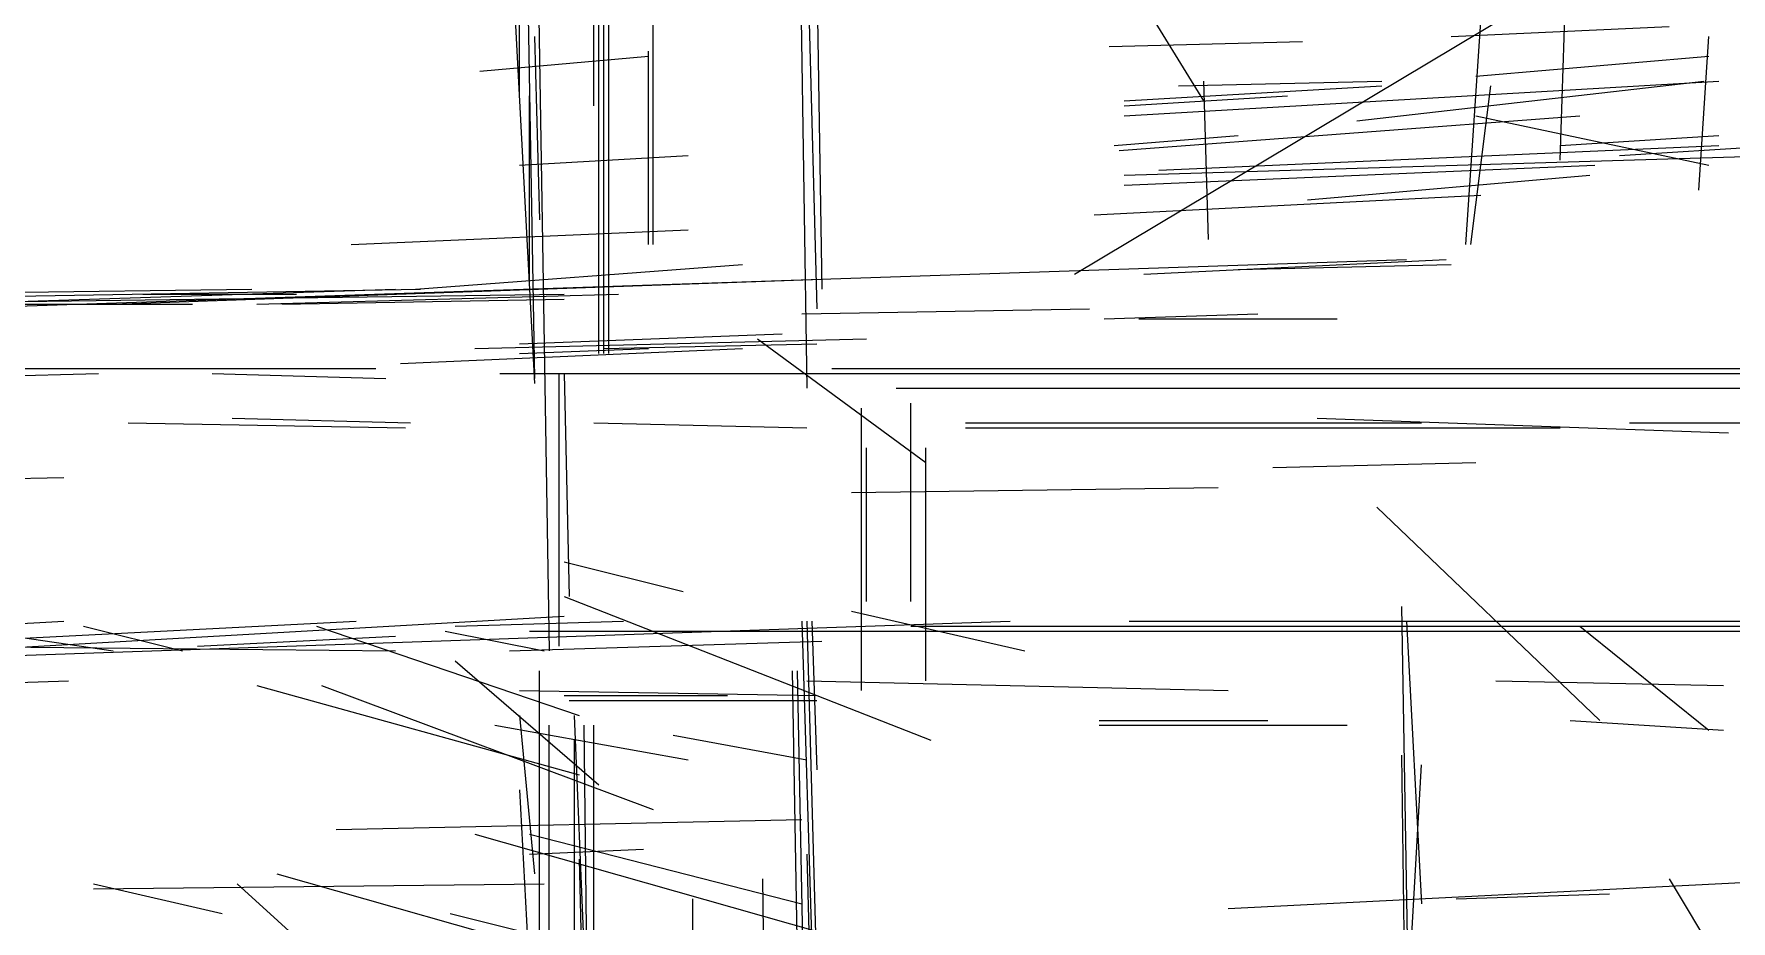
# Model space of a CAD drawing. Header units: metres. Extents: x 0.1 to 46.8, y -33.1 to 0.
# Drawn here: x 34.86 to 38.285, y -16.595 to -14.805 of the extents above; entities that cross this region are included whole.
import ezdxf

# ---------------------------------------------------------------- set-up
doc = ezdxf.new("R2010")
doc.units = ezdxf.units.M
doc.layers.add('Lines', color=7, linetype='Continuous')
doc.layers.add('Walls', color=2, linetype='Continuous')

msp = doc.modelspace()

# ---------------------------------------------------------------- linework, layer by layer
at = {"layer": 'Lines'}
for p, q in [((35.77, -8.04), (35.9, -16.05)), ((35.77, -9.57), (35.87, -15.5)), ((35.99, -14.95), (35.99, -9.78)), ((36.39, -11.61), (36.45, -15.32)), ((36.36, -11.63), (36.42, -15.52)), ((36, -15.45), (36, -11.79)), ((36.01, -15.45), (36.01, -12.95)), ((36.02, -15.45), (36.02, -13.22)), ((36.11, -15.23), (36.11, -13.71)), ((35.84, -14.93), (35.84, -13.79)), ((36.41, -14.22), (36.44, -15.36)), ((36.95, -14.5), (37.22, -14.94)), ((36.96, -15.29), (38.13, -14.59)), ((35.83, -14.75), (35.87, -15.51)), ((37.94, -15.06), (37.95, -14.75)), ((37.72, -14.81), (38.16, -14.79)), ((37.75, -15.23), (37.78, -14.78)), ((35.87, -14.81), (35.88, -15.18)), ((37.03, -14.83), (37.42, -14.82)), ((38.22, -15.12), (38.24, -14.81)), ((35.76, -14.88), (36.1, -14.85)), ((36.1, -15.23), (36.1, -14.84)), ((37.77, -14.89), (38.24, -14.85)), ((35.86, -15.31), (35.86, -14.93)), ((37.06, -14.97), (38.26, -14.9)), ((37.06, -14.94), (37.58, -14.91)), ((37.06, -14.95), (37.39, -14.93)), ((37.17, -14.91), (37.58, -14.9)), ((37.22, -14.9), (37.23, -15.22)), ((37.53, -14.98), (38.23, -14.9)), ((37.76, -15.23), (37.8, -14.91)), ((37.05, -15.04), (37.98, -14.97)), ((37.77, -14.97), (38.24, -15.07)), ((37.04, -15.03), (37.29, -15.01)), ((37.13, -15.08), (38.26, -15.03)), ((37.94, -15.03), (38.26, -15.01)), ((38.06, -15.05), (38.38, -15.03)), ((35.84, -15.07), (36.18, -15.05)), ((37.06, -15.09), (38.38, -15.05)), ((37.06, -15.11), (38.01, -15.07)), ((37.43, -15.14), (38, -15.09)), ((37, -15.17), (37.78, -15.13)), ((35.5, -15.23), (36.18, -15.2)), ((34.35, -15.37), (37.63, -15.26)), ((35.63, -15.32), (36.29, -15.27)), ((37.1, -15.29), (37.71, -15.26)), ((37.29, -15.28), (37.72, -15.27)), ((35.02, -15.35), (36.45, -15.3)), ((33.81, -15.34), (35.3, -15.32)), ((34.35, -15.36), (35.59, -15.32)), ((34.47, -15.34), (35.64, -15.32)), ((34.48, -15.35), (35.93, -15.33)), ((35.08, -15.33), (35.39, -15.33)), ((35.31, -15.35), (36.04, -15.33)), ((35.36, -15.35), (35.93, -15.34)), ((34.83, -15.35), (35.18, -15.35)), ((36.41, -15.37), (36.99, -15.36)), ((37.02, -15.38), (37.33, -15.37)), ((35.84, -15.43), (36.37, -15.41)), ((37.09, -15.38), (37.49, -15.38)), ((35.6, -15.47), (36.29, -15.44)), ((35.75, -15.44), (36.54, -15.42)), ((35.84, -15.45), (36.1, -15.44)), ((36.01, -15.44), (36.44, -15.43)), ((36.32, -15.42), (36.66, -15.67)), ((34.6, -15.48), (35.55, -15.48)), ((36.47, -15.48), (42.62, -15.48)), ((34.61, -15.5), (34.99, -15.49)), ((35.22, -15.49), (35.57, -15.5)), ((35.8, -15.49), (42.71, -15.49)), ((35.92, -16.04), (35.92, -15.49)), ((35.93, -15.49), (35.94, -15.94)), ((36.6, -15.52), (40.08, -15.52)), ((35.26, -15.58), (35.62, -15.59)), ((36.53, -16.13), (36.53, -15.56)), ((36.63, -15.95), (36.63, -15.55)), ((37.45, -15.58), (38.28, -15.61)), ((35.05, -15.59), (35.61, -15.6)), ((35.99, -15.59), (36.42, -15.6)), ((36.74, -15.59), (37.66, -15.59)), ((36.74, -15.6), (37.94, -15.6)), ((38.08, -15.59), (38.64, -15.59)), ((36.54, -15.95), (36.54, -15.64)), ((36.66, -16.11), (36.66, -15.64)), ((37.36, -15.68), (37.77, -15.67)), ((33.79, -15.72), (34.92, -15.7)), ((36.51, -15.73), (37.25, -15.72)), ((37.57, -15.76), (38.02, -16.19)), ((35.93, -15.87), (36.17, -15.93)), ((35.93, -15.94), (36.67, -16.23)), ((37.62, -15.96), (37.67, -18.91)), ((34.52, -16.06), (35.93, -15.98)), ((34.52, -16.04), (35.51, -15.99)), ((34.52, -16.07), (36.83, -15.99)), ((34.55, -16.01), (34.92, -15.99)), ((35.71, -16), (36.05, -15.99)), ((36.41, -15.99), (36.44, -16.99)), ((36.42, -15.99), (36.44, -16.71)), ((36.43, -15.99), (36.44, -16.29)), ((36.51, -15.97), (36.86, -16.05)), ((37.07, -15.99), (40.06, -15.99)), ((37.63, -15.99), (37.66, -16.56)), ((34.68, -16), (35.02, -16.05)), ((34.96, -16), (35.16, -16.05)), ((35.19, -16.04), (35.59, -16.02)), ((35.43, -16), (35.96, -16.18)), ((35.69, -16.01), (35.89, -16.05)), ((35.86, -16.01), (42.71, -16.01)), ((36.63, -16), (42.71, -16)), ((37.98, -16), (38.24, -16.21)), ((34.62, -16.04), (35.59, -16.05)), ((35.82, -16.05), (36.45, -16.03)), ((35.71, -16.07), (36, -16.32)), ((35.88, -19.55), (35.88, -16.09)), ((36.39, -16.09), (36.52, -23.43)), ((36.4, -16.09), (36.47, -19.63)), ((33.78, -16.15), (34.93, -16.11)), ((35.31, -16.12), (35.96, -16.3)), ((35.44, -16.12), (36.11, -16.37)), ((35.84, -16.13), (36.44, -16.14)), ((36.42, -16.11), (37.27, -16.13)), ((37.81, -16.11), (38.27, -16.12)), ((35.93, -16.14), (36.26, -16.14)), ((35.94, -16.15), (36.44, -16.15)), ((35.79, -16.2), (36.18, -16.27)), ((35.84, -16.18), (35.87, -16.5)), ((35.9, -19.57), (35.9, -16.2)), ((35.95, -16.18), (35.97, -16.65)), ((35.97, -16.2), (35.98, -17.07)), ((35.99, -19.21), (35.99, -16.2)), ((37.01, -16.19), (37.35, -16.19)), ((37.01, -16.2), (37.51, -16.2)), ((37.96, -16.19), (38.27, -16.21)), ((35.95, -16.23), (35.95, -16.75)), ((36.15, -16.22), (36.42, -16.27)), ((37.62, -16.26), (37.64, -17.84)), ((37.62, -16.98), (37.66, -16.28)), ((35.84, -16.33), (35.87, -16.89)), ((35.47, -16.41), (36.41, -16.39)), ((35.75, -16.42), (36.56, -16.65)), ((35.86, -16.42), (36.41, -16.56)), ((35.86, -16.46), (36.09, -16.45)), ((35.96, -16.47), (35.97, -16.84)), ((36.42, -16.46), (36.45, -17.6)), ((35.35, -16.5), (36.41, -16.8)), ((37.27, -16.57), (38.64, -16.5)), ((34.98, -16.52), (35.24, -16.58)), ((34.98, -16.53), (35.89, -16.52)), ((35.27, -16.52), (36.65, -17.77)), ((36.33, -16.51), (36.37, -18.97)), ((37.73, -16.55), (38.04, -16.54)), ((38.16, -16.51), (38.57, -17.19)), ((36.19, -16.85), (36.19, -16.55)), ((35.7, -16.58), (36.02, -16.66))]:
    msp.add_line(p, q, dxfattribs=at)
at = {"layer": 'Walls'}
for p, q in [((35.77, -8.04), (35.9, -16.05)), ((35.77, -8.04), (35.9, -16.05)), ((35.77, -8.04), (35.9, -16.05)), ((35.77, -8.04), (35.9, -16.05)), ((35.77, -8.04), (35.9, -16.05)), ((35.77, -8.04), (35.9, -16.05)), ((35.77, -8.04), (35.9, -16.05)), ((35.77, -8.04), (35.9, -16.05)), ((35.77, -8.04), (35.9, -16.05)), ((35.77, -9.57), (35.87, -15.5)), ((35.77, -9.57), (35.87, -15.5)), ((35.77, -9.57), (35.87, -15.5)), ((35.77, -9.57), (35.87, -15.5)), ((35.77, -9.57), (35.87, -15.5)), ((35.77, -9.57), (35.87, -15.5)), ((35.77, -9.57), (35.87, -15.5)), ((35.77, -9.57), (35.87, -15.5)), ((35.77, -9.57), (35.87, -15.5)), ((35.99, -14.95), (35.99, -9.78)), ((35.99, -14.95), (35.99, -9.78)), ((35.99, -14.95), (35.99, -9.78)), ((35.99, -14.95), (35.99, -9.78)), ((35.99, -14.95), (35.99, -9.78)), ((35.99, -14.95), (35.99, -9.78)), ((35.99, -14.95), (35.99, -9.78)), ((35.99, -14.95), (35.99, -9.78)), ((35.99, -14.95), (35.99, -9.78)), ((36.39, -11.61), (36.45, -15.32)), ((36.39, -11.61), (36.45, -15.32)), ((36.39, -11.61), (36.45, -15.32)), ((36.39, -11.61), (36.45, -15.32)), ((36.39, -11.61), (36.45, -15.32)), ((36.39, -11.61), (36.45, -15.32)), ((36.39, -11.61), (36.45, -15.32)), ((36.39, -11.61), (36.45, -15.32)), ((36.39, -11.61), (36.45, -15.32)), ((36.39, -11.61), (36.45, -15.32)), ((36.36, -11.63), (36.42, -15.52)), ((36.36, -11.63), (36.42, -15.52)), ((36.36, -11.63), (36.42, -15.52)), ((36.36, -11.63), (36.42, -15.52)), ((36.36, -11.63), (36.42, -15.52)), ((36.36, -11.63), (36.42, -15.52)), ((36.36, -11.63), (36.42, -15.52)), ((36.36, -11.63), (36.42, -15.52)), ((36.36, -11.63), (36.42, -15.52)), ((36.36, -11.63), (36.42, -15.52)), ((36, -15.45), (36, -11.79)), ((36, -15.45), (36, -11.79)), ((36, -15.45), (36, -11.79)), ((36, -15.45), (36, -11.79)), ((36, -15.45), (36, -11.79)), ((36, -15.45), (36, -11.79)), ((36, -15.45), (36, -11.79)), ((36, -15.45), (36, -11.79)), ((36, -15.45), (36, -11.79)), ((36, -15.45), (36, -11.79)), ((36, -15.45), (36, -11.79)), ((36, -15.45), (36, -11.79)), ((36, -15.45), (36, -11.79)), ((36.01, -15.45), (36.01, -12.95)), ((36.01, -15.45), (36.01, -12.95)), ((36.01, -15.45), (36.01, -12.95)), ((36.01, -15.45), (36.01, -12.95)), ((36.01, -15.45), (36.01, -12.95)), ((36.01, -15.45), (36.01, -12.95)), ((36.01, -15.45), (36.01, -12.95)), ((36.01, -15.45), (36.01, -12.95)), ((36.01, -15.45), (36.01, -12.95)), ((36.02, -15.45), (36.02, -13.22)), ((36.02, -15.45), (36.02, -13.22)), ((36.02, -15.45), (36.02, -13.22)), ((36.02, -15.45), (36.02, -13.22)), ((36.02, -15.45), (36.02, -13.22)), ((36.02, -15.45), (36.02, -13.22)), ((36.02, -15.45), (36.02, -13.22)), ((36.11, -15.23), (36.11, -13.71)), ((36.11, -15.23), (36.11, -13.71)), ((36.11, -15.23), (36.11, -13.71)), ((36.11, -15.23), (36.11, -13.71)), ((36.11, -15.23), (36.11, -13.71)), ((36.11, -15.23), (36.11, -13.71)), ((36.11, -15.23), (36.11, -13.71)), ((35.84, -14.93), (35.84, -13.79)), ((35.84, -14.93), (35.84, -13.79)), ((35.84, -14.93), (35.84, -13.79)), ((35.84, -14.93), (35.84, -13.79)), ((35.84, -14.93), (35.84, -13.79)), ((35.84, -14.93), (35.84, -13.79)), ((35.84, -14.93), (35.84, -13.79)), ((35.84, -14.93), (35.84, -13.79)), ((36.41, -14.22), (36.44, -15.36)), ((36.41, -14.22), (36.44, -15.36)), ((36.41, -14.22), (36.44, -15.36)), ((36.41, -14.22), (36.44, -15.36)), ((36.41, -14.22), (36.44, -15.36)), ((36.41, -14.22), (36.44, -15.36)), ((36.41, -14.22), (36.44, -15.36)), ((35.83, -14.75), (35.87, -15.51)), ((35.83, -14.75), (35.87, -15.51)), ((35.83, -14.75), (35.87, -15.51)), ((35.83, -14.75), (35.87, -15.51)), ((37.06, -14.97), (38.26, -14.9)), ((37.06, -14.97), (38.26, -14.9)), ((37.06, -14.97), (38.26, -14.9)), ((37.06, -14.97), (38.26, -14.9)), ((37.06, -14.97), (38.26, -14.9)), ((37.06, -14.97), (38.26, -14.9)), ((37.06, -14.97), (38.26, -14.9)), ((37.06, -14.97), (38.26, -14.9)), ((37.06, -14.97), (38.26, -14.9)), ((37.06, -14.97), (38.26, -14.9)), ((37.06, -14.97), (38.26, -14.9)), ((37.06, -14.97), (38.26, -14.9)), ((37.06, -14.97), (38.26, -14.9)), ((37.06, -14.97), (38.26, -14.9)), ((37.06, -14.97), (38.26, -14.9)), ((37.06, -14.97), (38.26, -14.9)), ((37.06, -14.97), (38.26, -14.9)), ((37.06, -14.97), (38.26, -14.9)), ((37.06, -14.97), (38.26, -14.9)), ((37.06, -14.97), (38.26, -14.9)), ((37.06, -14.97), (38.26, -14.9)), ((37.06, -14.97), (38.26, -14.9)), ((37.06, -14.97), (38.26, -14.9)), ((37.06, -14.97), (38.26, -14.9)), ((37.06, -14.94), (37.58, -14.91)), ((37.06, -14.94), (37.58, -14.91)), ((37.06, -14.94), (37.58, -14.91)), ((37.06, -14.94), (37.58, -14.91)), ((37.06, -14.94), (37.58, -14.91)), ((37.06, -14.94), (37.58, -14.91)), ((37.06, -14.94), (37.58, -14.91)), ((37.06, -14.94), (37.58, -14.91)), ((37.06, -14.94), (37.58, -14.91)), ((37.06, -14.94), (37.58, -14.91)), ((37.06, -14.94), (37.58, -14.91)), ((37.06, -14.94), (37.58, -14.91)), ((37.06, -14.94), (37.58, -14.91)), ((37.06, -14.94), (37.58, -14.91)), ((37.06, -14.94), (37.58, -14.91)), ((37.06, -14.94), (37.58, -14.91)), ((37.06, -14.94), (37.58, -14.91)), ((37.06, -14.94), (37.58, -14.91)), ((37.06, -14.94), (37.58, -14.91)), ((37.06, -14.94), (37.58, -14.91)), ((37.06, -14.94), (37.58, -14.91)), ((37.53, -14.98), (38.23, -14.9)), ((37.53, -14.98), (38.23, -14.9)), ((37.53, -14.98), (38.23, -14.9)), ((37.53, -14.98), (38.23, -14.9)), ((37.53, -14.98), (38.23, -14.9)), ((37.53, -14.98), (38.23, -14.9)), ((37.53, -14.98), (38.23, -14.9)), ((37.53, -14.98), (38.23, -14.9)), ((37.53, -14.98), (38.23, -14.9)), ((37.53, -14.98), (38.23, -14.9)), ((37.53, -14.98), (38.23, -14.9)), ((37.53, -14.98), (38.23, -14.9)), ((37.53, -14.98), (38.23, -14.9)), ((37.53, -14.98), (38.23, -14.9)), ((37.53, -14.98), (38.23, -14.9)), ((37.53, -14.98), (38.23, -14.9)), ((37.53, -14.98), (38.23, -14.9)), ((37.53, -14.98), (38.23, -14.9)), ((37.53, -14.98), (38.23, -14.9)), ((37.53, -14.98), (38.23, -14.9)), ((37.53, -14.98), (38.23, -14.9)), ((37.53, -14.98), (38.23, -14.9)), ((37.53, -14.98), (38.23, -14.9)), ((37.53, -14.98), (38.23, -14.9)), ((37.53, -14.98), (38.23, -14.9)), ((37.05, -15.04), (37.98, -14.97)), ((37.05, -15.04), (37.98, -14.97)), ((37.05, -15.04), (37.98, -14.97)), ((37.05, -15.04), (37.98, -14.97)), ((37.05, -15.04), (37.98, -14.97)), ((37.05, -15.04), (37.98, -14.97)), ((37.05, -15.04), (37.98, -14.97)), ((37.05, -15.04), (37.98, -14.97)), ((37.05, -15.04), (37.98, -14.97)), ((37.05, -15.04), (37.98, -14.97)), ((37.05, -15.04), (37.98, -14.97)), ((37.05, -15.04), (37.98, -14.97)), ((37.05, -15.04), (37.98, -14.97)), ((37.05, -15.04), (37.98, -14.97)), ((37.05, -15.04), (37.98, -14.97)), ((37.05, -15.04), (37.98, -14.97)), ((37.05, -15.04), (37.98, -14.97)), ((37.05, -15.04), (37.98, -14.97)), ((37.05, -15.04), (37.98, -14.97)), ((37.05, -15.04), (37.98, -14.97)), ((37.05, -15.04), (37.98, -14.97)), ((37.05, -15.04), (37.98, -14.97)), ((37.13, -15.08), (38.26, -15.03)), ((37.13, -15.08), (38.26, -15.03)), ((37.13, -15.08), (38.26, -15.03)), ((37.13, -15.08), (38.26, -15.03)), ((37.13, -15.08), (38.26, -15.03)), ((37.13, -15.08), (38.26, -15.03)), ((37.13, -15.08), (38.26, -15.03)), ((37.13, -15.08), (38.26, -15.03)), ((37.13, -15.08), (38.26, -15.03)), ((37.13, -15.08), (38.26, -15.03)), ((37.13, -15.08), (38.26, -15.03)), ((37.13, -15.08), (38.26, -15.03)), ((37.13, -15.08), (38.26, -15.03)), ((37.13, -15.08), (38.26, -15.03)), ((37.13, -15.08), (38.26, -15.03)), ((37.13, -15.08), (38.26, -15.03)), ((37.13, -15.08), (38.26, -15.03)), ((37.13, -15.08), (38.26, -15.03)), ((37.13, -15.08), (38.26, -15.03)), ((37.13, -15.08), (38.26, -15.03)), ((37.13, -15.08), (38.26, -15.03)), ((37.06, -15.09), (38.38, -15.05)), ((37.06, -15.09), (38.38, -15.05)), ((37.06, -15.09), (38.38, -15.05)), ((37.06, -15.09), (38.38, -15.05)), ((37.06, -15.09), (38.38, -15.05)), ((37.06, -15.09), (38.38, -15.05)), ((37.06, -15.09), (38.38, -15.05)), ((37.06, -15.09), (38.38, -15.05)), ((37.06, -15.09), (38.38, -15.05)), ((37.06, -15.09), (38.38, -15.05)), ((37.06, -15.09), (38.38, -15.05)), ((37.06, -15.09), (38.38, -15.05)), ((37.06, -15.09), (38.38, -15.05)), ((37.06, -15.09), (38.38, -15.05)), ((37.06, -15.09), (38.38, -15.05)), ((37.06, -15.09), (38.38, -15.05)), ((37.06, -15.09), (38.38, -15.05)), ((37.06, -15.09), (38.38, -15.05)), ((37.06, -15.09), (38.38, -15.05)), ((37.06, -15.09), (38.38, -15.05)), ((37.06, -15.09), (38.38, -15.05)), ((37.06, -15.11), (38.01, -15.07)), ((37.06, -15.11), (38.01, -15.07)), ((37.06, -15.11), (38.01, -15.07)), ((37.06, -15.11), (38.01, -15.07)), ((37.06, -15.11), (38.01, -15.07)), ((37.06, -15.11), (38.01, -15.07)), ((37.06, -15.11), (38.01, -15.07)), ((37.06, -15.11), (38.01, -15.07)), ((37.06, -15.11), (38.01, -15.07)), ((37.06, -15.11), (38.01, -15.07)), ((37.06, -15.11), (38.01, -15.07)), ((37.06, -15.11), (38.01, -15.07)), ((37.06, -15.11), (38.01, -15.07)), ((37.06, -15.11), (38.01, -15.07)), ((37.06, -15.11), (38.01, -15.07)), ((37.06, -15.11), (38.01, -15.07)), ((37.06, -15.11), (38.01, -15.07)), ((37.06, -15.11), (38.01, -15.07)), ((37.06, -15.11), (38.01, -15.07)), ((37.06, -15.11), (38.01, -15.07)), ((37.06, -15.11), (38.01, -15.07)), ((37.43, -15.14), (38, -15.09)), ((37.43, -15.14), (38, -15.09)), ((37.43, -15.14), (38, -15.09)), ((37.43, -15.14), (38, -15.09)), ((37.43, -15.14), (38, -15.09)), ((37.43, -15.14), (38, -15.09)), ((37.43, -15.14), (38, -15.09)), ((37.43, -15.14), (38, -15.09)), ((37.43, -15.14), (38, -15.09)), ((37.43, -15.14), (38, -15.09)), ((37.43, -15.14), (38, -15.09)), ((37.43, -15.14), (38, -15.09)), ((37.43, -15.14), (38, -15.09)), ((37.43, -15.14), (38, -15.09)), ((37.43, -15.14), (38, -15.09)), ((37.43, -15.14), (38, -15.09)), ((37.43, -15.14), (38, -15.09)), ((37.43, -15.14), (38, -15.09)), ((37.43, -15.14), (38, -15.09)), ((37.43, -15.14), (38, -15.09)), ((37.43, -15.14), (38, -15.09)), ((37.43, -15.14), (38, -15.09)), ((37, -15.17), (37.78, -15.13)), ((37, -15.17), (37.78, -15.13)), ((37, -15.17), (37.78, -15.13)), ((37, -15.17), (37.78, -15.13)), ((37, -15.17), (37.78, -15.13)), ((37, -15.17), (37.78, -15.13)), ((37, -15.17), (37.78, -15.13)), ((37, -15.17), (37.78, -15.13)), ((37, -15.17), (37.78, -15.13)), ((37, -15.17), (37.78, -15.13)), ((37, -15.17), (37.78, -15.13)), ((37, -15.17), (37.78, -15.13)), ((37, -15.17), (37.78, -15.13)), ((37, -15.17), (37.78, -15.13)), ((37, -15.17), (37.78, -15.13)), ((37, -15.17), (37.78, -15.13)), ((37, -15.17), (37.78, -15.13)), ((37, -15.17), (37.78, -15.13)), ((37, -15.17), (37.78, -15.13)), ((37, -15.17), (37.78, -15.13)), ((37, -15.17), (37.78, -15.13)), ((35.5, -15.23), (36.18, -15.2)), ((35.5, -15.23), (36.18, -15.2)), ((35.5, -15.23), (36.18, -15.2)), ((35.5, -15.23), (36.18, -15.2)), ((35.5, -15.23), (36.18, -15.2)), ((35.5, -15.23), (36.18, -15.2)), ((35.5, -15.23), (36.18, -15.2)), ((35.5, -15.23), (36.18, -15.2)), ((35.5, -15.23), (36.18, -15.2)), ((35.5, -15.23), (36.18, -15.2)), ((35.5, -15.23), (36.18, -15.2)), ((35.5, -15.23), (36.18, -15.2)), ((34.35, -15.37), (37.63, -15.26)), ((34.35, -15.37), (37.63, -15.26)), ((34.35, -15.37), (37.63, -15.26)), ((34.35, -15.37), (37.63, -15.26)), ((34.35, -15.37), (37.63, -15.26)), ((34.35, -15.37), (37.63, -15.26)), ((34.35, -15.37), (37.63, -15.26)), ((34.35, -15.37), (37.63, -15.26)), ((34.35, -15.37), (37.63, -15.26)), ((34.35, -15.37), (37.63, -15.26)), ((34.35, -15.37), (37.63, -15.26)), ((34.35, -15.37), (37.63, -15.26)), ((34.35, -15.37), (37.63, -15.26)), ((35.63, -15.32), (36.29, -15.27)), ((35.63, -15.32), (36.29, -15.27)), ((35.63, -15.32), (36.29, -15.27)), ((35.63, -15.32), (36.29, -15.27)), ((35.63, -15.32), (36.29, -15.27)), ((35.63, -15.32), (36.29, -15.27)), ((35.63, -15.32), (36.29, -15.27)), ((35.63, -15.32), (36.29, -15.27)), ((35.63, -15.32), (36.29, -15.27)), ((35.63, -15.32), (36.29, -15.27)), ((35.63, -15.32), (36.29, -15.27)), ((35.63, -15.32), (36.29, -15.27)), ((35.63, -15.32), (36.29, -15.27)), ((37.1, -15.29), (37.71, -15.26)), ((37.1, -15.29), (37.71, -15.26)), ((37.1, -15.29), (37.71, -15.26)), ((37.1, -15.29), (37.71, -15.26)), ((37.1, -15.29), (37.71, -15.26)), ((37.1, -15.29), (37.71, -15.26)), ((37.1, -15.29), (37.71, -15.26)), ((37.1, -15.29), (37.71, -15.26)), ((37.1, -15.29), (37.71, -15.26)), ((37.1, -15.29), (37.71, -15.26)), ((37.1, -15.29), (37.71, -15.26)), ((37.1, -15.29), (37.71, -15.26)), ((37.1, -15.29), (37.71, -15.26)), ((37.1, -15.29), (37.71, -15.26)), ((37.1, -15.29), (37.71, -15.26)), ((37.1, -15.29), (37.71, -15.26)), ((37.1, -15.29), (37.71, -15.26)), ((37.1, -15.29), (37.71, -15.26)), ((37.1, -15.29), (37.71, -15.26)), ((37.1, -15.29), (37.71, -15.26)), ((35.02, -15.35), (36.45, -15.3)), ((35.02, -15.35), (36.45, -15.3)), ((35.02, -15.35), (36.45, -15.3)), ((35.02, -15.35), (36.45, -15.3)), ((35.02, -15.35), (36.45, -15.3)), ((35.02, -15.35), (36.45, -15.3)), ((35.02, -15.35), (36.45, -15.3)), ((35.02, -15.35), (36.45, -15.3)), ((35.02, -15.35), (36.45, -15.3)), ((35.02, -15.35), (36.45, -15.3)), ((35.02, -15.35), (36.45, -15.3)), ((35.02, -15.35), (36.45, -15.3)), ((33.81, -15.34), (35.3, -15.32)), ((33.81, -15.34), (35.3, -15.32)), ((33.81, -15.34), (35.3, -15.32)), ((33.81, -15.34), (35.3, -15.32)), ((33.81, -15.34), (35.3, -15.32)), ((33.81, -15.34), (35.3, -15.32)), ((33.81, -15.34), (35.3, -15.32)), ((33.81, -15.34), (35.3, -15.32)), ((33.81, -15.34), (35.3, -15.32)), ((33.81, -15.34), (35.3, -15.32)), ((33.81, -15.34), (35.3, -15.32)), ((33.81, -15.34), (35.3, -15.32)), ((33.81, -15.34), (35.3, -15.32)), ((34.35, -15.36), (35.59, -15.32)), ((34.35, -15.36), (35.59, -15.32)), ((34.35, -15.36), (35.59, -15.32)), ((34.35, -15.36), (35.59, -15.32)), ((34.35, -15.36), (35.59, -15.32)), ((34.35, -15.36), (35.59, -15.32)), ((34.35, -15.36), (35.59, -15.32)), ((34.35, -15.36), (35.59, -15.32)), ((34.35, -15.36), (35.59, -15.32)), ((34.35, -15.36), (35.59, -15.32)), ((34.35, -15.36), (35.59, -15.32)), ((34.35, -15.36), (35.59, -15.32)), ((34.35, -15.36), (35.59, -15.32)), ((34.35, -15.36), (35.59, -15.32)), ((34.35, -15.36), (35.59, -15.32)), ((34.35, -15.36), (35.59, -15.32)), ((34.47, -15.34), (35.64, -15.32)), ((34.47, -15.34), (35.64, -15.32)), ((34.47, -15.34), (35.64, -15.32)), ((34.47, -15.34), (35.64, -15.32)), ((34.47, -15.34), (35.64, -15.32)), ((34.47, -15.34), (35.64, -15.32)), ((34.47, -15.34), (35.64, -15.32)), ((34.47, -15.34), (35.64, -15.32)), ((34.47, -15.34), (35.64, -15.32)), ((34.47, -15.34), (35.64, -15.32)), ((34.47, -15.34), (35.64, -15.32)), ((34.47, -15.34), (35.64, -15.32)), ((34.47, -15.34), (35.64, -15.32)), ((34.47, -15.34), (35.64, -15.32)), ((34.48, -15.35), (35.93, -15.33)), ((34.48, -15.35), (35.93, -15.33)), ((34.48, -15.35), (35.93, -15.33)), ((34.48, -15.35), (35.93, -15.33)), ((34.48, -15.35), (35.93, -15.33)), ((34.48, -15.35), (35.93, -15.33)), ((34.48, -15.35), (35.93, -15.33)), ((34.48, -15.35), (35.93, -15.33)), ((34.48, -15.35), (35.93, -15.33)), ((34.48, -15.35), (35.93, -15.33)), ((34.48, -15.35), (35.93, -15.33)), ((34.48, -15.35), (35.93, -15.33)), ((34.48, -15.35), (35.93, -15.33)), ((34.48, -15.35), (35.93, -15.33)), ((34.48, -15.35), (35.93, -15.33)), ((35.31, -15.35), (36.04, -15.33)), ((35.31, -15.35), (36.04, -15.33)), ((35.31, -15.35), (36.04, -15.33)), ((35.31, -15.35), (36.04, -15.33)), ((35.31, -15.35), (36.04, -15.33)), ((35.31, -15.35), (36.04, -15.33)), ((35.31, -15.35), (36.04, -15.33)), ((35.31, -15.35), (36.04, -15.33)), ((35.31, -15.35), (36.04, -15.33)), ((35.31, -15.35), (36.04, -15.33)), ((35.31, -15.35), (36.04, -15.33)), ((35.31, -15.35), (36.04, -15.33)), ((35.36, -15.35), (35.93, -15.34)), ((35.36, -15.35), (35.93, -15.34)), ((35.36, -15.35), (35.93, -15.34)), ((35.36, -15.35), (35.93, -15.34)), ((35.36, -15.35), (35.93, -15.34)), ((35.36, -15.35), (35.93, -15.34)), ((35.36, -15.35), (35.93, -15.34)), ((35.36, -15.35), (35.93, -15.34)), ((35.36, -15.35), (35.93, -15.34)), ((35.36, -15.35), (35.93, -15.34)), ((35.36, -15.35), (35.93, -15.34)), ((35.36, -15.35), (35.93, -15.34)), ((35.36, -15.35), (35.93, -15.34)), ((36.41, -15.37), (36.99, -15.36)), ((36.41, -15.37), (36.99, -15.36)), ((36.41, -15.37), (36.99, -15.36)), ((36.41, -15.37), (36.99, -15.36)), ((36.41, -15.37), (36.99, -15.36)), ((36.41, -15.37), (36.99, -15.36)), ((36.41, -15.37), (36.99, -15.36)), ((36.41, -15.37), (36.99, -15.36)), ((36.41, -15.37), (36.99, -15.36)), ((36.41, -15.37), (36.99, -15.36)), ((36.41, -15.37), (36.99, -15.36)), ((36.41, -15.37), (36.99, -15.36)), ((36.41, -15.37), (36.99, -15.36)), ((35.84, -15.43), (36.37, -15.41)), ((35.84, -15.43), (36.37, -15.41)), ((35.84, -15.43), (36.37, -15.41)), ((35.84, -15.43), (36.37, -15.41)), ((35.84, -15.43), (36.37, -15.41)), ((35.84, -15.43), (36.37, -15.41)), ((35.84, -15.43), (36.37, -15.41)), ((35.84, -15.43), (36.37, -15.41)), ((35.84, -15.43), (36.37, -15.41)), ((35.84, -15.43), (36.37, -15.41)), ((35.84, -15.43), (36.37, -15.41)), ((35.84, -15.43), (36.37, -15.41)), ((35.84, -15.43), (36.37, -15.41)), ((35.84, -15.43), (36.37, -15.41)), ((35.6, -15.47), (36.29, -15.44)), ((35.6, -15.47), (36.29, -15.44)), ((35.6, -15.47), (36.29, -15.44)), ((35.6, -15.47), (36.29, -15.44)), ((35.6, -15.47), (36.29, -15.44)), ((35.6, -15.47), (36.29, -15.44)), ((35.6, -15.47), (36.29, -15.44)), ((35.6, -15.47), (36.29, -15.44)), ((35.6, -15.47), (36.29, -15.44)), ((35.6, -15.47), (36.29, -15.44)), ((35.6, -15.47), (36.29, -15.44)), ((35.6, -15.47), (36.29, -15.44)), ((35.6, -15.47), (36.29, -15.44)), ((35.6, -15.47), (36.29, -15.44)), ((35.75, -15.44), (36.54, -15.42)), ((35.75, -15.44), (36.54, -15.42)), ((35.75, -15.44), (36.54, -15.42)), ((35.75, -15.44), (36.54, -15.42)), ((35.75, -15.44), (36.54, -15.42)), ((35.75, -15.44), (36.54, -15.42)), ((35.75, -15.44), (36.54, -15.42)), ((35.75, -15.44), (36.54, -15.42)), ((35.75, -15.44), (36.54, -15.42)), ((35.75, -15.44), (36.54, -15.42)), ((35.75, -15.44), (36.54, -15.42)), ((35.75, -15.44), (36.54, -15.42)), ((35.75, -15.44), (36.54, -15.42)), ((35.75, -15.44), (36.54, -15.42)), ((34.6, -15.48), (35.55, -15.48)), ((34.6, -15.48), (35.55, -15.48)), ((34.6, -15.48), (35.55, -15.48)), ((34.6, -15.48), (35.55, -15.48)), ((34.6, -15.48), (35.55, -15.48)), ((34.6, -15.48), (35.55, -15.48)), ((34.6, -15.48), (35.55, -15.48)), ((34.6, -15.48), (35.55, -15.48)), ((34.6, -15.48), (35.55, -15.48)), ((34.6, -15.48), (35.55, -15.48)), ((34.6, -15.48), (35.55, -15.48)), ((34.6, -15.48), (35.55, -15.48)), ((34.6, -15.48), (35.55, -15.48)), ((34.6, -15.48), (35.55, -15.48)), ((34.6, -15.48), (35.55, -15.48)), ((36.47, -15.48), (42.62, -15.48)), ((36.47, -15.48), (42.62, -15.48)), ((36.47, -15.48), (42.62, -15.48)), ((36.47, -15.48), (42.62, -15.48)), ((36.47, -15.48), (42.62, -15.48)), ((36.47, -15.48), (42.62, -15.48)), ((36.47, -15.48), (42.62, -15.48)), ((36.47, -15.48), (42.62, -15.48)), ((36.47, -15.48), (42.62, -15.48)), ((36.47, -15.48), (42.62, -15.48)), ((36.47, -15.48), (42.62, -15.48)), ((35.8, -15.49), (42.71, -15.49)), ((35.8, -15.49), (42.71, -15.49)), ((35.8, -15.49), (42.71, -15.49)), ((35.8, -15.49), (42.71, -15.49)), ((35.8, -15.49), (42.71, -15.49)), ((35.8, -15.49), (42.71, -15.49)), ((35.8, -15.49), (42.71, -15.49)), ((35.8, -15.49), (42.71, -15.49)), ((35.8, -15.49), (42.71, -15.49)), ((35.92, -16.04), (35.92, -15.49)), ((35.92, -16.04), (35.92, -15.49)), ((35.92, -16.04), (35.92, -15.49)), ((35.92, -16.04), (35.92, -15.49)), ((36.6, -15.52), (40.08, -15.52)), ((36.6, -15.52), (40.08, -15.52)), ((36.6, -15.52), (40.08, -15.52)), ((36.6, -15.52), (40.08, -15.52)), ((36.6, -15.52), (40.08, -15.52)), ((36.6, -15.52), (40.08, -15.52)), ((36.6, -15.52), (40.08, -15.52)), ((36.6, -15.52), (40.08, -15.52)), ((36.53, -16.13), (36.53, -15.56)), ((36.53, -16.13), (36.53, -15.56)), ((36.53, -16.13), (36.53, -15.56)), ((37.45, -15.58), (38.28, -15.61)), ((37.45, -15.58), (38.28, -15.61)), ((37.45, -15.58), (38.28, -15.61)), ((37.45, -15.58), (38.28, -15.61)), ((37.45, -15.58), (38.28, -15.61)), ((37.45, -15.58), (38.28, -15.61)), ((37.45, -15.58), (38.28, -15.61)), ((37.45, -15.58), (38.28, -15.61)), ((37.45, -15.58), (38.28, -15.61)), ((37.45, -15.58), (38.28, -15.61)), ((37.45, -15.58), (38.28, -15.61)), ((37.45, -15.58), (38.28, -15.61)), ((37.45, -15.58), (38.28, -15.61)), ((35.05, -15.59), (35.61, -15.6)), ((35.05, -15.59), (35.61, -15.6)), ((35.05, -15.59), (35.61, -15.6)), ((35.05, -15.59), (35.61, -15.6)), ((35.05, -15.59), (35.61, -15.6)), ((35.05, -15.59), (35.61, -15.6)), ((35.05, -15.59), (35.61, -15.6)), ((35.05, -15.59), (35.61, -15.6)), ((35.05, -15.59), (35.61, -15.6)), ((35.05, -15.59), (35.61, -15.6)), ((35.05, -15.59), (35.61, -15.6)), ((35.05, -15.59), (35.61, -15.6)), ((35.05, -15.59), (35.61, -15.6)), ((35.05, -15.59), (35.61, -15.6)), ((35.05, -15.59), (35.61, -15.6)), ((35.05, -15.59), (35.61, -15.6)), ((36.74, -15.59), (37.66, -15.59)), ((36.74, -15.59), (37.66, -15.59)), ((36.74, -15.59), (37.66, -15.59)), ((36.74, -15.59), (37.66, -15.59)), ((36.74, -15.59), (37.66, -15.59)), ((36.74, -15.59), (37.66, -15.59)), ((36.74, -15.59), (37.66, -15.59)), ((36.74, -15.59), (37.66, -15.59)), ((36.74, -15.59), (37.66, -15.59)), ((36.74, -15.59), (37.66, -15.59)), ((36.74, -15.59), (37.66, -15.59)), ((36.74, -15.59), (37.66, -15.59)), ((36.74, -15.59), (37.66, -15.59)), ((36.74, -15.6), (37.94, -15.6)), ((36.74, -15.6), (37.94, -15.6)), ((36.74, -15.6), (37.94, -15.6)), ((36.74, -15.6), (37.94, -15.6)), ((36.74, -15.6), (37.94, -15.6)), ((36.74, -15.6), (37.94, -15.6)), ((36.74, -15.6), (37.94, -15.6)), ((36.74, -15.6), (37.94, -15.6)), ((36.74, -15.6), (37.94, -15.6)), ((36.74, -15.6), (37.94, -15.6)), ((36.74, -15.6), (37.94, -15.6)), ((36.74, -15.6), (37.94, -15.6)), ((36.74, -15.6), (37.94, -15.6)), ((36.74, -15.6), (37.94, -15.6)), ((38.08, -15.59), (38.64, -15.59)), ((38.08, -15.59), (38.64, -15.59)), ((38.08, -15.59), (38.64, -15.59)), ((38.08, -15.59), (38.64, -15.59)), ((38.08, -15.59), (38.64, -15.59)), ((33.79, -15.72), (34.92, -15.7)), ((33.79, -15.72), (34.92, -15.7)), ((33.79, -15.72), (34.92, -15.7)), ((33.79, -15.72), (34.92, -15.7)), ((33.79, -15.72), (34.92, -15.7)), ((33.79, -15.72), (34.92, -15.7)), ((33.79, -15.72), (34.92, -15.7)), ((33.79, -15.72), (34.92, -15.7)), ((33.79, -15.72), (34.92, -15.7)), ((33.79, -15.72), (34.92, -15.7)), ((33.79, -15.72), (34.92, -15.7)), ((33.79, -15.72), (34.92, -15.7)), ((33.79, -15.72), (34.92, -15.7)), ((36.51, -15.73), (37.25, -15.72)), ((36.51, -15.73), (37.25, -15.72)), ((36.51, -15.73), (37.25, -15.72)), ((36.51, -15.73), (37.25, -15.72)), ((36.51, -15.73), (37.25, -15.72)), ((36.51, -15.73), (37.25, -15.72)), ((36.51, -15.73), (37.25, -15.72)), ((36.51, -15.73), (37.25, -15.72)), ((35.93, -15.94), (36.67, -16.23)), ((35.93, -15.94), (36.67, -16.23)), ((35.93, -15.94), (36.67, -16.23)), ((35.93, -15.94), (36.67, -16.23)), ((35.93, -15.94), (36.67, -16.23)), ((35.93, -15.94), (36.67, -16.23)), ((37.62, -15.96), (37.67, -18.91)), ((37.62, -15.96), (37.67, -18.91)), ((34.52, -16.06), (35.93, -15.98)), ((34.52, -16.06), (35.93, -15.98)), ((34.52, -16.06), (35.93, -15.98)), ((34.52, -16.06), (35.93, -15.98)), ((34.52, -16.06), (35.93, -15.98)), ((34.52, -16.06), (35.93, -15.98)), ((34.52, -16.06), (35.93, -15.98)), ((34.52, -16.06), (35.93, -15.98)), ((34.52, -16.06), (35.93, -15.98)), ((34.52, -16.06), (35.93, -15.98)), ((34.52, -16.06), (35.93, -15.98)), ((34.52, -16.04), (35.51, -15.99)), ((34.52, -16.04), (35.51, -15.99)), ((34.52, -16.07), (36.83, -15.99)), ((34.52, -16.07), (36.83, -15.99)), ((34.52, -16.04), (35.51, -15.99)), ((34.52, -16.07), (36.83, -15.99)), ((34.52, -16.04), (35.51, -15.99)), ((34.52, -16.04), (35.51, -15.99)), ((34.52, -16.07), (36.83, -15.99)), ((34.52, -16.07), (36.83, -15.99)), ((34.52, -16.07), (36.83, -15.99)), ((34.52, -16.04), (35.51, -15.99)), ((34.52, -16.07), (36.83, -15.99)), ((34.52, -16.04), (35.51, -15.99)), ((34.52, -16.07), (36.83, -15.99)), ((34.52, -16.04), (35.51, -15.99)), ((34.52, -16.04), (35.51, -15.99)), ((34.52, -16.04), (35.51, -15.99)), ((34.52, -16.04), (35.51, -15.99)), ((34.52, -16.04), (35.51, -15.99)), ((34.52, -16.04), (35.51, -15.99)), ((34.52, -16.04), (35.51, -15.99)), ((34.52, -16.04), (35.51, -15.99)), ((34.52, -16.07), (36.83, -15.99)), ((34.52, -16.07), (36.83, -15.99)), ((34.52, -16.07), (36.83, -15.99)), ((34.52, -16.07), (36.83, -15.99)), ((34.52, -16.07), (36.83, -15.99)), ((34.52, -16.07), (36.83, -15.99)), ((34.52, -16.07), (36.83, -15.99)), ((34.52, -16.07), (36.83, -15.99)), ((34.52, -16.07), (36.83, -15.99)), ((34.52, -16.07), (36.83, -15.99)), ((36.41, -15.99), (36.44, -16.99)), ((36.41, -15.99), (36.44, -16.99)), ((36.41, -15.99), (36.44, -16.99)), ((36.41, -15.99), (36.44, -16.99)), ((36.41, -15.99), (36.44, -16.99)), ((36.41, -15.99), (36.44, -16.99)), ((36.42, -15.99), (36.44, -16.71)), ((36.42, -15.99), (36.44, -16.71)), ((36.42, -15.99), (36.44, -16.71)), ((36.42, -15.99), (36.44, -16.71)), ((36.42, -15.99), (36.44, -16.71)), ((36.42, -15.99), (36.44, -16.71)), ((37.07, -15.99), (40.06, -15.99)), ((37.07, -15.99), (40.06, -15.99)), ((37.07, -15.99), (40.06, -15.99)), ((37.07, -15.99), (40.06, -15.99)), ((37.07, -15.99), (40.06, -15.99)), ((37.07, -15.99), (40.06, -15.99)), ((37.07, -15.99), (40.06, -15.99)), ((37.07, -15.99), (40.06, -15.99)), ((37.07, -15.99), (40.06, -15.99)), ((37.63, -15.99), (37.66, -16.56)), ((37.63, -15.99), (37.66, -16.56)), ((35.43, -16), (35.96, -16.18)), ((35.43, -16), (35.96, -16.18)), ((35.43, -16), (35.96, -16.18)), ((35.43, -16), (35.96, -16.18)), ((35.43, -16), (35.96, -16.18)), ((35.43, -16), (35.96, -16.18)), ((35.43, -16), (35.96, -16.18)), ((35.43, -16), (35.96, -16.18)), ((35.86, -16.01), (42.71, -16.01)), ((35.86, -16.01), (42.71, -16.01)), ((35.86, -16.01), (42.71, -16.01)), ((35.86, -16.01), (42.71, -16.01)), ((35.86, -16.01), (42.71, -16.01)), ((35.86, -16.01), (42.71, -16.01)), ((35.86, -16.01), (42.71, -16.01)), ((35.86, -16.01), (42.71, -16.01)), ((35.86, -16.01), (42.71, -16.01)), ((35.86, -16.01), (42.71, -16.01)), ((35.86, -16.01), (42.71, -16.01)), ((35.86, -16.01), (42.71, -16.01)), ((35.86, -16.01), (42.71, -16.01)), ((35.86, -16.01), (42.71, -16.01)), ((35.86, -16.01), (42.71, -16.01)), ((35.86, -16.01), (42.71, -16.01)), ((35.86, -16.01), (42.71, -16.01)), ((35.86, -16.01), (42.71, -16.01)), ((36.63, -16), (42.71, -16)), ((36.63, -16), (42.71, -16)), ((36.63, -16), (42.71, -16)), ((36.63, -16), (42.71, -16)), ((36.63, -16), (42.71, -16)), ((36.63, -16), (42.71, -16)), ((36.63, -16), (42.71, -16)), ((36.63, -16), (42.71, -16)), ((36.63, -16), (42.71, -16)), ((36.63, -16), (42.71, -16)), ((36.63, -16), (42.71, -16)), ((36.63, -16), (42.71, -16)), ((36.63, -16), (42.71, -16)), ((36.63, -16), (42.71, -16)), ((36.63, -16), (42.71, -16)), ((34.62, -16.04), (35.59, -16.05)), ((34.62, -16.04), (35.59, -16.05)), ((34.62, -16.04), (35.59, -16.05)), ((34.62, -16.04), (35.59, -16.05)), ((34.62, -16.04), (35.59, -16.05)), ((34.62, -16.04), (35.59, -16.05)), ((34.62, -16.04), (35.59, -16.05)), ((34.62, -16.04), (35.59, -16.05)), ((34.62, -16.04), (35.59, -16.05)), ((34.62, -16.04), (35.59, -16.05)), ((34.62, -16.04), (35.59, -16.05)), ((35.82, -16.05), (36.45, -16.03)), ((35.82, -16.05), (36.45, -16.03)), ((35.82, -16.05), (36.45, -16.03)), ((35.82, -16.05), (36.45, -16.03)), ((35.82, -16.05), (36.45, -16.03)), ((35.82, -16.05), (36.45, -16.03)), ((35.82, -16.05), (36.45, -16.03)), ((35.82, -16.05), (36.45, -16.03)), ((35.88, -19.55), (35.88, -16.09)), ((35.88, -19.55), (35.88, -16.09)), ((35.88, -19.55), (35.88, -16.09)), ((35.88, -19.55), (35.88, -16.09)), ((35.88, -19.55), (35.88, -16.09)), ((35.88, -19.55), (35.88, -16.09)), ((35.88, -19.55), (35.88, -16.09)), ((35.88, -19.55), (35.88, -16.09)), ((35.88, -19.55), (35.88, -16.09)), ((35.88, -19.55), (35.88, -16.09)), ((35.88, -19.55), (35.88, -16.09)), ((35.88, -19.55), (35.88, -16.09)), ((36.39, -16.09), (36.52, -23.43)), ((36.39, -16.09), (36.52, -23.43)), ((36.39, -16.09), (36.52, -23.43)), ((36.39, -16.09), (36.52, -23.43)), ((36.4, -16.09), (36.47, -19.63)), ((36.4, -16.09), (36.47, -19.63)), ((36.4, -16.09), (36.47, -19.63)), ((36.4, -16.09), (36.47, -19.63)), ((36.4, -16.09), (36.47, -19.63)), ((36.4, -16.09), (36.47, -19.63)), ((36.4, -16.09), (36.47, -19.63)), ((36.4, -16.09), (36.47, -19.63)), ((36.4, -16.09), (36.47, -19.63)), ((33.78, -16.15), (34.93, -16.11)), ((33.78, -16.15), (34.93, -16.11)), ((33.78, -16.15), (34.93, -16.11)), ((33.78, -16.15), (34.93, -16.11)), ((33.78, -16.15), (34.93, -16.11)), ((33.78, -16.15), (34.93, -16.11)), ((33.78, -16.15), (34.93, -16.11)), ((33.78, -16.15), (34.93, -16.11)), ((33.78, -16.15), (34.93, -16.11)), ((35.31, -16.12), (35.96, -16.3)), ((35.31, -16.12), (35.96, -16.3)), ((35.31, -16.12), (35.96, -16.3)), ((35.31, -16.12), (35.96, -16.3)), ((35.31, -16.12), (35.96, -16.3)), ((35.31, -16.12), (35.96, -16.3)), ((35.31, -16.12), (35.96, -16.3)), ((35.44, -16.12), (36.11, -16.37)), ((35.44, -16.12), (36.11, -16.37)), ((35.44, -16.12), (36.11, -16.37)), ((35.44, -16.12), (36.11, -16.37)), ((35.44, -16.12), (36.11, -16.37)), ((35.44, -16.12), (36.11, -16.37)), ((35.44, -16.12), (36.11, -16.37)), ((35.44, -16.12), (36.11, -16.37)), ((35.84, -16.13), (36.44, -16.14)), ((35.84, -16.13), (36.44, -16.14)), ((35.84, -16.13), (36.44, -16.14)), ((35.84, -16.13), (36.44, -16.14)), ((35.84, -16.13), (36.44, -16.14)), ((35.84, -16.13), (36.44, -16.14)), ((36.42, -16.11), (37.27, -16.13)), ((36.42, -16.11), (37.27, -16.13)), ((36.42, -16.11), (37.27, -16.13)), ((36.42, -16.11), (37.27, -16.13)), ((36.42, -16.11), (37.27, -16.13)), ((36.42, -16.11), (37.27, -16.13)), ((36.42, -16.11), (37.27, -16.13)), ((36.42, -16.11), (37.27, -16.13)), ((36.42, -16.11), (37.27, -16.13)), ((36.42, -16.11), (37.27, -16.13)), ((36.42, -16.11), (37.27, -16.13)), ((35.94, -16.15), (36.44, -16.15)), ((35.94, -16.15), (36.44, -16.15)), ((35.94, -16.15), (36.44, -16.15)), ((35.94, -16.15), (36.44, -16.15)), ((35.94, -16.15), (36.44, -16.15)), ((35.94, -16.15), (36.44, -16.15)), ((35.9, -19.57), (35.9, -16.2)), ((35.9, -19.57), (35.9, -16.2)), ((35.9, -19.57), (35.9, -16.2)), ((35.9, -19.57), (35.9, -16.2)), ((35.9, -19.57), (35.9, -16.2)), ((35.9, -19.57), (35.9, -16.2)), ((35.9, -19.57), (35.9, -16.2)), ((35.9, -19.57), (35.9, -16.2)), ((35.9, -19.57), (35.9, -16.2)), ((35.9, -19.57), (35.9, -16.2)), ((35.9, -19.57), (35.9, -16.2)), ((35.97, -16.2), (35.98, -17.07)), ((35.97, -16.2), (35.98, -17.07)), ((35.97, -16.2), (35.98, -17.07)), ((35.97, -16.2), (35.98, -17.07)), ((35.97, -16.2), (35.98, -17.07)), ((35.99, -19.21), (35.99, -16.2)), ((35.99, -19.21), (35.99, -16.2)), ((35.99, -19.21), (35.99, -16.2)), ((35.99, -19.21), (35.99, -16.2)), ((35.99, -19.21), (35.99, -16.2)), ((35.99, -19.21), (35.99, -16.2)), ((35.99, -19.21), (35.99, -16.2)), ((35.99, -19.21), (35.99, -16.2)), ((35.99, -19.21), (35.99, -16.2)), ((35.99, -19.21), (35.99, -16.2)), ((35.99, -19.21), (35.99, -16.2)), ((35.99, -19.21), (35.99, -16.2)), ((37.01, -16.2), (37.51, -16.2)), ((37.01, -16.2), (37.51, -16.2)), ((37.01, -16.2), (37.51, -16.2)), ((37.01, -16.2), (37.51, -16.2)), ((37.01, -16.2), (37.51, -16.2)), ((37.01, -16.2), (37.51, -16.2)), ((37.01, -16.2), (37.51, -16.2)), ((37.01, -16.2), (37.51, -16.2)), ((37.01, -16.2), (37.51, -16.2)), ((35.95, -16.23), (35.95, -16.75)), ((35.95, -16.23), (35.95, -16.75)), ((35.95, -16.23), (35.95, -16.75)), ((35.95, -16.23), (35.95, -16.75)), ((35.95, -16.23), (35.95, -16.75)), ((35.95, -16.23), (35.95, -16.75)), ((37.62, -16.26), (37.64, -17.84)), ((37.62, -16.26), (37.64, -17.84)), ((37.62, -16.26), (37.64, -17.84)), ((37.62, -16.26), (37.64, -17.84)), ((37.62, -16.26), (37.64, -17.84)), ((37.62, -16.98), (37.66, -16.28)), ((37.62, -16.98), (37.66, -16.28)), ((35.84, -16.33), (35.87, -16.89)), ((35.84, -16.33), (35.87, -16.89)), ((35.84, -16.33), (35.87, -16.89)), ((35.84, -16.33), (35.87, -16.89)), ((35.84, -16.33), (35.87, -16.89)), ((35.84, -16.33), (35.87, -16.89)), ((35.47, -16.41), (36.41, -16.39)), ((35.47, -16.41), (36.41, -16.39)), ((35.47, -16.41), (36.41, -16.39)), ((35.47, -16.41), (36.41, -16.39)), ((35.47, -16.41), (36.41, -16.39)), ((35.47, -16.41), (36.41, -16.39)), ((35.47, -16.41), (36.41, -16.39)), ((35.47, -16.41), (36.41, -16.39)), ((35.75, -16.42), (36.56, -16.65)), ((35.75, -16.42), (36.56, -16.65)), ((35.75, -16.42), (36.56, -16.65)), ((35.75, -16.42), (36.56, -16.65)), ((35.75, -16.42), (36.56, -16.65)), ((35.75, -16.42), (36.56, -16.65)), ((35.75, -16.42), (36.56, -16.65)), ((35.75, -16.42), (36.56, -16.65)), ((35.75, -16.42), (36.56, -16.65)), ((35.75, -16.42), (36.56, -16.65)), ((35.75, -16.42), (36.56, -16.65)), ((35.86, -16.42), (36.41, -16.56)), ((35.86, -16.42), (36.41, -16.56)), ((35.86, -16.42), (36.41, -16.56)), ((35.86, -16.42), (36.41, -16.56)), ((35.86, -16.42), (36.41, -16.56)), ((35.86, -16.42), (36.41, -16.56)), ((35.86, -16.42), (36.41, -16.56)), ((35.86, -16.42), (36.41, -16.56)), ((35.86, -16.42), (36.41, -16.56)), ((35.86, -16.42), (36.41, -16.56)), ((35.86, -16.42), (36.41, -16.56)), ((36.42, -16.46), (36.45, -17.6)), ((36.42, -16.46), (36.45, -17.6)), ((36.42, -16.46), (36.45, -17.6)), ((36.42, -16.46), (36.45, -17.6)), ((36.42, -16.46), (36.45, -17.6)), ((36.42, -16.46), (36.45, -17.6)), ((36.42, -16.46), (36.45, -17.6)), ((36.42, -16.46), (36.45, -17.6)), ((36.42, -16.46), (36.45, -17.6)), ((35.35, -16.5), (36.41, -16.8)), ((35.35, -16.5), (36.41, -16.8)), ((35.35, -16.5), (36.41, -16.8)), ((35.35, -16.5), (36.41, -16.8)), ((35.35, -16.5), (36.41, -16.8)), ((35.35, -16.5), (36.41, -16.8)), ((35.35, -16.5), (36.41, -16.8)), ((35.35, -16.5), (36.41, -16.8)), ((35.35, -16.5), (36.41, -16.8)), ((35.35, -16.5), (36.41, -16.8)), ((35.35, -16.5), (36.41, -16.8)), ((35.35, -16.5), (36.41, -16.8)), ((35.35, -16.5), (36.41, -16.8)), ((35.35, -16.5), (36.41, -16.8)), ((35.35, -16.5), (36.41, -16.8)), ((35.35, -16.5), (36.41, -16.8)), ((37.27, -16.57), (38.64, -16.5)), ((37.27, -16.57), (38.64, -16.5)), ((37.27, -16.57), (38.64, -16.5)), ((37.27, -16.57), (38.64, -16.5)), ((37.27, -16.57), (38.64, -16.5)), ((37.27, -16.57), (38.64, -16.5)), ((37.27, -16.57), (38.64, -16.5)), ((34.98, -16.53), (35.89, -16.52)), ((34.98, -16.53), (35.89, -16.52)), ((34.98, -16.53), (35.89, -16.52)), ((34.98, -16.53), (35.89, -16.52)), ((34.98, -16.53), (35.89, -16.52)), ((34.98, -16.53), (35.89, -16.52)), ((34.98, -16.53), (35.89, -16.52)), ((34.98, -16.53), (35.89, -16.52)), ((36.33, -16.51), (36.37, -18.97)), ((36.33, -16.51), (36.37, -18.97)), ((36.33, -16.51), (36.37, -18.97)), ((36.33, -16.51), (36.37, -18.97)), ((36.33, -16.51), (36.37, -18.97)), ((36.33, -16.51), (36.37, -18.97)), ((36.33, -16.51), (36.37, -18.97)), ((36.33, -16.51), (36.37, -18.97)), ((36.33, -16.51), (36.37, -18.97)), ((36.33, -16.51), (36.37, -18.97))]:
    msp.add_line(p, q, dxfattribs=at)

doc.saveas('drawing.dxf')
